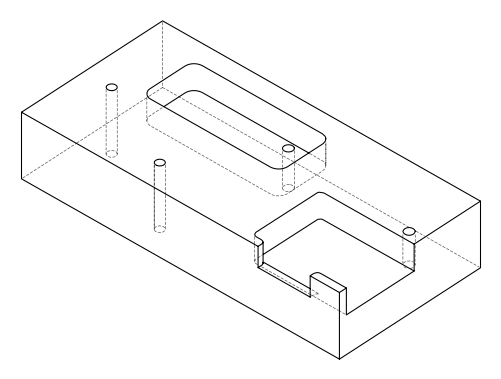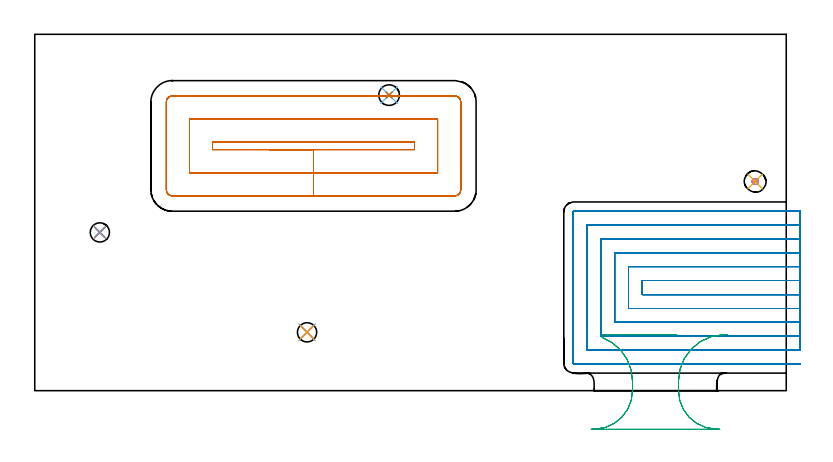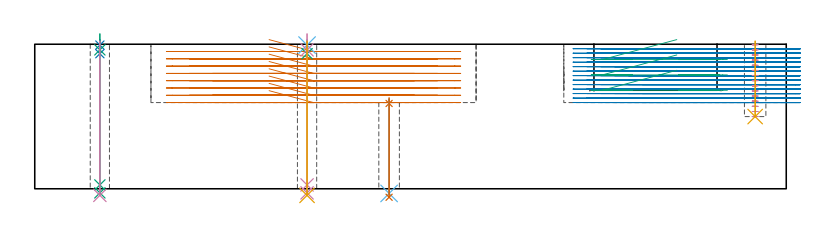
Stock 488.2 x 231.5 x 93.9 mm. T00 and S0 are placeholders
(PLAN: 16 operations, 13 tool changes, 88.8 min)
(1 MILL_RECTANGULAR_POCKET | POCKET_RECTANGULAR_STRAIGHT | UGT0201_094 | Follow Part, ap 5, ae 75% | 20.2 min | 672641 mm3)
(2 MILL_SLOT | SLOT_PARTIAL_RECTANGULAR | NXT0201_011 | Follow Part, ap 3, ae 75% | 62.54 min | 608311 mm3)
(3 MILL_RECTANGULAR_SLOT | SLOT_RECTANGULAR | UGT0201_020 | Follow Part, ap 12.5, ae 75% | 2.26 min | 27588 mm3)
(4 MILL_BLIND_HOLE_FROM_SOLID_MATERIAL | STEP1POCKET | NXT0201_010 | Spiral | 1.18 min | 7161 mm3)
(5 BORE_BLIND_HOLE | STEP1POCKET | UGT0332_073 | 0.2 min | 0 mm3)
(6 SPOT_DRILL | STEP1HOLE | NXT0321_9005460120000 | 0.03 min | 54 mm3)
(7 SPOT_DRILL_1 | STEP1HOLE_1 | NXT0321_9005460120000 | 0.04 min | 3 mm3)
(8 SPOT_DRILL_2 | STEP1HOLE_2 | NXT0321_9005460120000 | 0.03 min | 21 mm3)
(9 DRILL_BLIND_HOLE_INTO_CENTER | STEP1HOLE | NXT0301_012 | 0.03 min | 71 mm3)
(10 GUN_DRILL_THROUGH_HOLE | STEP1HOLE | UGT0307_001 | 0.48 min | 1762 mm3)
(11 SPADE_DRILL_TO_ENLARGE_THROUGH_HOLE | STEP1HOLE | UGT0306_003 | 0.4 min | 9617 mm3)
(12 DRILL_THROUGH_HOLE_INTO_CENTER | STEP1HOLE_1 | NXT0301_055 | 0.25 min | 3060 mm3)
(13 DRILL_TO_ENLARGE_THROUGH_HOLE | STEP1HOLE_1 | UGT0301_268 | 0.26 min | 4803 mm3)
(14 DRILL_BLIND_HOLE_INTO_CENTER_1 | STEP1HOLE_2 | NXT0301_012 | 0.03 min | 96 mm3)
(15 GUN_DRILL_THROUGH_HOLE_1 | STEP1HOLE_2 | UGT0307_001 | 0.48 min | 1712 mm3)
(16 SPADE_DRILL_TO_ENLARGE_THROUGH_HOLE_1 | STEP1HOLE_2 | UGT0306_003 | 0.4 min | 9651 mm3)
(TOOL UGT0201_094 | End mill 20 mm | D20 FL38 Z4)
(TOOL NXT0201_011 | ENDMILL 12mm [2P460-1200-NA 1630] | D12 FL38 Z6)
(TOOL UGT0201_020 | End mill 50 mm | D50 FL50 Z4)
(TOOL NXT0201_010 | ENDMILL 10mm [2P460-1000-NA 1630] | D10 FL30 Z6)
(TOOL UGT0332_073 | 13.8 mm Rough Boring Bar | D13.8)
(TOOL NXT0321_9005460120000 | NC Spot Drill, 142deg, 12mm, Carbide, Uncoated | D12 PA142 FL30 Z2)
(TOOL NXT0301_012 | Carbide Drill 4.1mm [860.1-0410-033A1-MM 2214] | D4.1 PA140 FL58 Z2)
(TOOL UGT0307_001 | Gun Drill 5 mm | D5 PA130 FL24 Z1)
(TOOL UGT0306_003 | Spade Drill 12.5mm | D12.5 PA132 FL10 Z2)
(TOOL NXT0301_055 | Carbide Drill 8.4mm [860.1-0840-042A1-MM 2214] | D8.4 PA140 FL61 Z2)
(TOOL UGT0301_268 | Twist Drill 13.4 mm | D13.4 PA118 FL108 Z2)
(OP 1 MILL_RECTANGULAR_POCKET)
G17 G21 G94 G90
T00 M6
G54
G17 G0 G90 X152.223 Y156.6 S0 M3
G43 Z103.9 H0
Z96.9
G94 G1 X181.1 Z89.162 F250.
X246.7 F500.
Y161.4
X115.5
Y156.6
X181.1
Y141.6
X261.7
Y176.4
X100.5
Y141.6
X181.1
Y126.6
X272.9
G3 X276.7 Y130.4 R3.8
G1 Y187.6
G3 X272.9 Y191.4 R3.8
G1 X89.3
G3 X85.5 Y187.6 R3.8
G1 Y130.4
G3 X89.3 Y126.6 R3.8
G1 X181.1
X182.1
G0 X152.223 Y156.6 Z92.162
G1 X181.1 Z84.425 F250.
X246.7 F500.
Y161.4
X115.5
Y156.6
X181.1
Y141.6
X261.7
Y176.4
X100.5
Y141.6
X181.1
Y126.6
X272.9
G3 X276.7 Y130.4 R3.8
G1 Y187.6
G3 X272.9 Y191.4 R3.8
G1 X89.3
G3 X85.5 Y187.6 R3.8
G1 Y130.4
G3 X89.3 Y126.6 R3.8
G1 X181.1
X182.1
G0 X152.223 Y156.6 Z87.425
G1 X181.1 Z79.687 F250.
X246.7 F500.
Y161.4
X115.5
Y156.6
X181.1
Y141.6
X261.7
Y176.4
X100.5
Y141.6
X181.1
Y126.6
X272.9
G3 X276.7 Y130.4 R3.8
G1 Y187.6
G3 X272.9 Y191.4 R3.8
G1 X89.3
G3 X85.5 Y187.6 R3.8
G1 Y130.4
G3 X89.3 Y126.6 R3.8
G1 X181.1
X182.1
G0 X152.223 Y156.6 Z82.687
G1 X181.1 Z74.95 F250.
X246.7 F500.
Y161.4
X115.5
Y156.6
X181.1
Y141.6
X261.7
Y176.4
X100.5
Y141.6
X181.1
Y126.6
X272.9
G3 X276.7 Y130.4 R3.8
G1 Y187.6
G3 X272.9 Y191.4 R3.8
G1 X89.3
G3 X85.5 Y187.6 R3.8
G1 Y130.4
G3 X89.3 Y126.6 R3.8
G1 X181.1
X182.1
G0 X152.223 Y156.6 Z77.95
G1 X181.1 Z70.212 F250.
X246.7 F500.
Y161.4
X115.5
Y156.6
X181.1
Y141.6
X261.7
Y176.4
X100.5
Y141.6
X181.1
Y126.6
X272.9
G3 X276.7 Y130.4 R3.8
G1 Y187.6
G3 X272.9 Y191.4 R3.8
G1 X89.3
G3 X85.5 Y187.6 R3.8
G1 Y130.4
G3 X89.3 Y126.6 R3.8
G1 X181.1
X182.1
G0 X152.223 Y156.6 Z73.212
G1 X181.1 Z65.475 F250.
X246.7 F500.
Y161.4
X115.5
Y156.6
X181.1
Y141.6
X261.7
Y176.4
X100.5
Y141.6
X181.1
Y126.6
X272.9
G3 X276.7 Y130.4 R3.8
G1 Y187.6
G3 X272.9 Y191.4 R3.8
G1 X89.3
G3 X85.5 Y187.6 R3.8
G1 Y130.4
G3 X89.3 Y126.6 R3.8
G1 X181.1
X182.1
G0 X152.223 Y156.6 Z68.475
G1 X181.1 Z60.737 F250.
X246.7 F500.
Y161.4
X115.5
Y156.6
X181.1
Y141.6
X261.7
Y176.4
X100.5
Y141.6
X181.1
Y126.6
X272.9
G3 X276.7 Y130.4 R3.8
G1 Y187.6
G3 X272.9 Y191.4 R3.8
G1 X89.3
G3 X85.5 Y187.6 R3.8
G1 Y130.4
G3 X89.3 Y126.6 R3.8
G1 X181.1
X182.1
G0 X152.223 Y156.6 Z63.737
G1 X181.1 Z56. F250.
X246.7 F500.
Y161.4
X115.5
Y156.6
X181.1
Y141.6
X261.7
Y176.4
X100.5
Y141.6
X181.1
Y126.6
X272.9
G3 X276.7 Y130.4 R3.8
G1 Y187.6
G3 X272.9 Y191.4 R3.8
G1 X89.3
G3 X85.5 Y187.6 R3.8
G1 Y130.4
G3 X89.3 Y126.6 R3.8
G1 X181.1
X182.1
G0 Z103.9
M5
M2
(OP 2 MILL_SLOT)
G17 G21 G94 G90
T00 M6
G54
G17 G0 G90 X497.2 Y71.6 S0 M3
G43 Z103.9 H1
Z90.985
G94 G1 X494.2 F250.
X394.7 F500.
Y62.4
X494.2
X497.2 F250.
Y80.6
X494.2
X385.7 F500.
Y53.4
X494.2
X497.2 F250.
Y89.6
X494.2
X376.7 F500.
Y44.4
X494.2
X497.2 F250.
Y98.6
X494.2
X367.7 F500.
Y35.4
X494.2
X497.2 F250.
Y107.6
X494.2
X358.7 F500.
Y26.4
X494.2
X497.2 F250.
Y116.6
X494.2
X350.2 F500.
G3 X349.7 Y116.1 R0.5
G1 Y17.9
G3 X350.2 Y17.4 R0.5
G1 X494.2
X497.2 F250.
G0 Y71.6 Z88.069
G1 X494.2
X394.7 F500.
Y62.4
X494.2
X497.2 F250.
Y80.6
X494.2
X385.7 F500.
Y53.4
X494.2
X497.2 F250.
Y89.6
X494.2
X376.7 F500.
Y44.4
X494.2
X497.2 F250.
Y98.6
X494.2
X367.7 F500.
Y35.4
X494.2
X497.2 F250.
Y107.6
X494.2
X358.7 F500.
Y26.4
X494.2
X497.2 F250.
Y116.6
X494.2
X350.2 F500.
G3 X349.7 Y116.1 R0.5
G1 Y17.9
G3 X350.2 Y17.4 R0.5
G1 X494.2
X497.2 F250.
G0 Y71.6 Z85.154
G1 X494.2
X394.7 F500.
Y62.4
X494.2
X497.2 F250.
Y80.6
X494.2
X385.7 F500.
Y53.4
X494.2
X497.2 F250.
Y89.6
X494.2
X376.7 F500.
Y44.4
X494.2
X497.2 F250.
Y98.6
X494.2
X367.7 F500.
Y35.4
X494.2
X497.2 F250.
Y107.6
X494.2
X358.7 F500.
Y26.4
X494.2
X497.2 F250.
Y116.6
X494.2
X350.2 F500.
G3 X349.7 Y116.1 R0.5
G1 Y17.9
G3 X350.2 Y17.4 R0.5
G1 X494.2
X497.2 F250.
G0 Y71.6 Z82.238
G1 X494.2
X394.7 F500.
Y62.4
X494.2
X497.2 F250.
Y80.6
X494.2
X385.7 F500.
Y53.4
X494.2
X497.2 F250.
Y89.6
X494.2
X376.7 F500.
Y44.4
X494.2
X497.2 F250.
Y98.6
X494.2
X367.7 F500.
Y35.4
X494.2
X497.2 F250.
Y107.6
X494.2
X358.7 F500.
Y26.4
X494.2
X497.2 F250.
Y116.6
X494.2
X350.2 F500.
G3 X349.7 Y116.1 R0.5
G1 Y17.9
G3 X350.2 Y17.4 R0.5
G1 X494.2
X497.2 F250.
G0 Y71.6 Z79.323
G1 X494.2
X394.7 F500.
Y62.4
X494.2
X497.2 F250.
Y80.6
X494.2
X385.7 F500.
Y53.4
X494.2
X497.2 F250.
Y89.6
X494.2
X376.7 F500.
Y44.4
X494.2
X497.2 F250.
Y98.6
X494.2
X367.7 F500.
Y35.4
X494.2
X497.2 F250.
Y107.6
X494.2
X358.7 F500.
Y26.4
X494.2
X497.2 F250.
Y116.6
X494.2
X350.2 F500.
G3 X349.7 Y116.1 R0.5
G1 Y17.9
G3 X350.2 Y17.4 R0.5
G1 X494.2
X497.2 F250.
G0 Y71.6 Z76.408
G1 X494.2
X394.7 F500.
Y62.4
X494.2
X497.2 F250.
Y80.6
X494.2
X385.7 F500.
Y53.4
X494.2
X497.2 F250.
Y89.6
X494.2
X376.7 F500.
Y44.4
X494.2
X497.2 F250.
Y98.6
X494.2
X367.7 F500.
Y35.4
X494.2
X497.2 F250.
Y107.6
X494.2
X358.7 F500.
Y26.4
X494.2
X497.2 F250.
Y116.6
X494.2
X350.2 F500.
G3 X349.7 Y116.1 R0.5
G1 Y17.9
G3 X350.2 Y17.4 R0.5
G1 X494.2
X497.2 F250.
G0 Y71.6 Z73.492
G1 X494.2
X394.7 F500.
Y62.4
X494.2
X497.2 F250.
Y80.6
X494.2
X385.7 F500.
Y53.4
X494.2
X497.2 F250.
Y89.6
X494.2
X376.7 F500.
Y44.4
X494.2
X497.2 F250.
Y98.6
X494.2
X367.7 F500.
Y35.4
X494.2
X497.2 F250.
Y107.6
X494.2
X358.7 F500.
Y26.4
X494.2
X497.2 F250.
Y116.6
X494.2
X350.2 F500.
G3 X349.7 Y116.1 R0.5
G1 Y17.9
G3 X350.2 Y17.4 R0.5
G1 X494.2
X497.2 F250.
G0 Y71.6 Z70.577
G1 X494.2
X394.7 F500.
Y62.4
X494.2
X497.2 F250.
Y80.6
X494.2
X385.7 F500.
Y53.4
X494.2
X497.2 F250.
Y89.6
X494.2
X376.7 F500.
Y44.4
X494.2
X497.2 F250.
Y98.6
X494.2
X367.7 F500.
Y35.4
X494.2
X497.2 F250.
Y107.6
X494.2
X358.7 F500.
Y26.4
X494.2
X497.2 F250.
Y116.6
X494.2
X350.2 F500.
G3 X349.7 Y116.1 R0.5
G1 Y17.9
G3 X350.2 Y17.4 R0.5
G1 X494.2
X497.2 F250.
G0 Y71.6 Z67.662
G1 X494.2
X394.7 F500.
Y62.4
X494.2
X497.2 F250.
Y80.6
X494.2
X385.7 F500.
Y53.4
X494.2
X497.2 F250.
Y89.6
X494.2
X376.7 F500.
Y44.4
X494.2
X497.2 F250.
Y98.6
X494.2
X367.7 F500.
Y35.4
X494.2
X497.2 F250.
Y107.6
X494.2
X358.7 F500.
Y26.4
X494.2
X497.2 F250.
Y116.6
X494.2
X350.2 F500.
G3 X349.7 Y116.1 R0.5
G1 Y17.9
G3 X350.2 Y17.4 R0.5
G1 X494.2
X497.2 F250.
G0 Y71.6 Z64.746
G1 X494.2
X394.7 F500.
Y62.4
X494.2
X497.2 F250.
Y80.6
X494.2
X385.7 F500.
Y53.4
X494.2
X497.2 F250.
Y89.6
X494.2
X376.7 F500.
Y44.4
X494.2
X497.2 F250.
Y98.6
X494.2
X367.7 F500.
Y35.4
X494.2
X497.2 F250.
Y107.6
X494.2
X358.7 F500.
Y26.4
X494.2
X497.2 F250.
Y116.6
X494.2
X350.2 F500.
G3 X349.7 Y116.1 R0.5
G1 Y17.9
G3 X350.2 Y17.4 R0.5
G1 X494.2
X497.2 F250.
G0 Y71.6 Z61.831
G1 X494.2
X394.7 F500.
Y62.4
X494.2
X497.2 F250.
Y80.6
X494.2
X385.7 F500.
Y53.4
X494.2
X497.2 F250.
Y89.6
X494.2
X376.7 F500.
Y44.4
X494.2
X497.2 F250.
Y98.6
X494.2
X367.7 F500.
Y35.4
X494.2
X497.2 F250.
Y107.6
X494.2
X358.7 F500.
Y26.4
X494.2
X497.2 F250.
Y116.6
X494.2
X350.2 F500.
G3 X349.7 Y116.1 R0.5
G1 Y17.9
G3 X350.2 Y17.4 R0.5
G1 X494.2
X497.2 F250.
G0 Y71.6 Z58.915
G1 X494.2
X394.7 F500.
Y62.4
X494.2
X497.2 F250.
Y80.6
X494.2
X385.7 F500.
Y53.4
X494.2
X497.2 F250.
Y89.6
X494.2
X376.7 F500.
Y44.4
X494.2
X497.2 F250.
Y98.6
X494.2
X367.7 F500.
Y35.4
X494.2
X497.2 F250.
Y107.6
X494.2
X358.7 F500.
Y26.4
X494.2
X497.2 F250.
Y116.6
X494.2
X350.2 F500.
G3 X349.7 Y116.1 R0.5
G1 Y17.9
G3 X350.2 Y17.4 R0.5
G1 X494.2
X497.2 F250.
G0 Y71.6 Z56.
G1 X494.2
X394.7 F500.
Y62.4
X494.2
X497.2 F250.
Y80.6
X494.2
X385.7 F500.
Y53.4
X494.2
X497.2 F250.
Y89.6
X494.2
X376.7 F500.
Y44.4
X494.2
X497.2 F250.
Y98.6
X494.2
X367.7 F500.
Y35.4
X494.2
X497.2 F250.
Y107.6
X494.2
X358.7 F500.
Y26.4
X494.2
X497.2 F250.
Y116.6
X494.2
X350.2 F500.
G3 X349.7 Y116.1 R0.5
G1 Y17.9
G3 X350.2 Y17.4 R0.5
G1 X494.2
X497.2 F250.
G0 Z103.9
M5
M2
(OP 3 MILL_RECTANGULAR_SLOT)
G17 G21 G94 G90
T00 M6
G54
G17 G0 G90 X417.092 Y36.4 S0 M3
G43 Z103.9 H0
Z96.9
G94 G1 X368.7 Z83.933 F250.
Y34.509 F500.
G2 X388.3 Y6.3 R30.1
G1 Y0.
G2 X364.524 Y-24.97 R25.
G1 X361.528 Y-25.117 F250.
X444.972 F500.
X441.976 Y-24.97 F250.
G2 X418.2 Y0. R25. F500.
G1 Y6.3
G2 X446.956 Y36.37 R30.1
G1 X449.953 Y36.504 F250.
G0 X417.092 Y36.4 Z86.933
G1 X368.7 Z73.967
Y34.509 F500.
G2 X388.3 Y6.3 R30.1
G1 Y0.
G2 X364.524 Y-24.97 R25.
G1 X361.528 Y-25.117 F250.
X444.972 F500.
X441.976 Y-24.97 F250.
G2 X418.2 Y0. R25. F500.
G1 Y6.3
G2 X446.956 Y36.37 R30.1
G1 X449.953 Y36.504 F250.
G0 X417.092 Y36.4 Z76.967
G1 X368.7 Z64.
Y34.509 F500.
G2 X388.3 Y6.3 R30.1
G1 Y0.
G2 X364.524 Y-24.97 R25.
G1 X361.528 Y-25.117 F250.
X444.972 F500.
X441.976 Y-24.97 F250.
G2 X418.2 Y0. R25. F500.
G1 Y6.3
G2 X446.956 Y36.37 R30.1
G1 X449.953 Y36.504 F250.
G0 Z103.9
M5
M2
(OP 4 MILL_BLIND_HOLE_FROM_SOLID_MATERIAL)
G17 G21 G94 G90
T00 M6
G54
G17 G0 G90 X468. Y135.9 S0 M3
G43 Z103.9 H1
Z93.567
G94 G3 X468.516 Y137.334 R0.81 F250.
X466.498 Y137.143 R1.434
X466.757 Y134.398 R1.95
X466.498 Y137.143 R-1.95
X466.627 Y135.77 R0.975
X468. Y135.9 R0.975
G0 Z90.233
G3 X468.516 Y137.334 R0.81
X466.498 Y137.143 R1.434
X466.757 Y134.398 R1.95
X466.498 Y137.143 R-1.95
X466.627 Y135.77 R0.975
X468. Y135.9 R0.975
G0 Z86.9
G3 X468.516 Y137.334 R0.81
X466.498 Y137.143 R1.434
X466.757 Y134.398 R1.95
X466.498 Y137.143 R-1.95
X466.627 Y135.77 R0.975
X468. Y135.9 R0.975
G0 Z83.567
G3 X468.516 Y137.334 R0.81
X466.498 Y137.143 R1.434
X466.757 Y134.398 R1.95
X466.498 Y137.143 R-1.95
X466.627 Y135.77 R0.975
X468. Y135.9 R0.975
G0 Z80.233
G3 X468.516 Y137.334 R0.81
X466.498 Y137.143 R1.434
X466.757 Y134.398 R1.95
X466.498 Y137.143 R-1.95
X466.627 Y135.77 R0.975
X468. Y135.9 R0.975
G0 Z76.9
G3 X468.516 Y137.334 R0.81
X466.498 Y137.143 R1.434
X466.757 Y134.398 R1.95
X466.498 Y137.143 R-1.95
X466.627 Y135.77 R0.975
X468. Y135.9 R0.975
G0 Z73.567
G3 X468.516 Y137.334 R0.81
X466.498 Y137.143 R1.434
X466.757 Y134.398 R1.95
X466.498 Y137.143 R-1.95
X466.627 Y135.77 R0.975
X468. Y135.9 R0.975
G0 Z70.233
G3 X468.516 Y137.334 R0.81
X466.498 Y137.143 R1.434
X466.757 Y134.398 R1.95
X466.498 Y137.143 R-1.95
X466.627 Y135.77 R0.975
X468. Y135.9 R0.975
G0 Z66.9
G3 X468.516 Y137.334 R0.81
X466.498 Y137.143 R1.434
X466.757 Y134.398 R1.95
X466.498 Y137.143 R-1.95
X466.627 Y135.77 R0.975
X468. Y135.9 R0.975
G0 Z63.567
G3 X468.516 Y137.334 R0.81
X466.498 Y137.143 R1.434
X466.757 Y134.398 R1.95
X466.498 Y137.143 R-1.95
X466.627 Y135.77 R0.975
X468. Y135.9 R0.975
G0 Z60.233
G3 X468.516 Y137.334 R0.81
X466.498 Y137.143 R1.434
X466.757 Y134.398 R1.95
X466.498 Y137.143 R-1.95
X466.627 Y135.77 R0.975
X468. Y135.9 R0.975
G0 Z56.9
G3 X468.516 Y137.334 R0.81
X466.498 Y137.143 R1.434
X466.757 Y134.398 R1.95
X466.498 Y137.143 R-1.95
X466.627 Y135.77 R0.975
X468. Y135.9 R0.975
G0 Z53.567
G3 X468.516 Y137.334 R0.81
X466.498 Y137.143 R1.434
X466.757 Y134.398 R1.95
X466.498 Y137.143 R-1.95
X466.627 Y135.77 R0.975
X468. Y135.9 R0.975
G0 Z50.233
G3 X468.516 Y137.334 R0.81
X466.498 Y137.143 R1.434
X466.757 Y134.398 R1.95
X466.498 Y137.143 R-1.95
X466.627 Y135.77 R0.975
X468. Y135.9 R0.975
G0 Z46.9
G3 X468.516 Y137.334 R0.81
X466.498 Y137.143 R1.434
X466.757 Y134.398 R1.95
X466.498 Y137.143 R-1.95
X466.627 Y135.77 R0.975
X468. Y135.9 R0.975
G0 Z103.9
M5
M2
(OP 5 BORE_BLIND_HOLE)
G17 G21 G94 G90
T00 M6
G54
G17 G0 G90 X468. Y135.9 S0 M3
G43 Z103.9 H0
G94 G85 G98 Z46.9 F250. R95.9
G80
M5
M2
(OP 6 SPOT_DRILL)
G17 G21 G94 G90
T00 M6
G54
G17 G0 G90 X176.9 Y37.9 S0 M3
G43 Z103.9 H0
G94 G81 G98 Z93.353 F250. R96.9
G80
M5
M2
(OP 7 SPOT_DRILL_1)
G17 G21 G94 G90
T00 M6
G54
G17 G0 G90 X230.2 Y192. S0 M3
G43 Z103.9 H0
G94 G81 G98 Z55.423 F250. R59.
G80
M5
M2
(OP 8 SPOT_DRILL_2)
G17 G21 G94 G90
T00 M6
G54
G17 G0 G90 X42.3 Y102.8 S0 M3
G43 Z103.9 H0
G94 G81 G98 Z93.353 F250. R96.9
G80
M5
M2
(OP 9 DRILL_BLIND_HOLE_INTO_CENTER)
G17 G21 G94 G90
T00 M6
G54
G17 G0 G90 X176.9 Y37.9 S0 M3
G43 Z103.9 H1
G94 G81 G98 Z87.75 F250. R95.9
G80
M5
M2
(OP 10 GUN_DRILL_THROUGH_HOLE)
G17 G21 G94 G90
T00 M6
G54
G17 G0 G90 X176.9 Y37.9 M8
G43 Z103.9 H0
Z100.568
S716 M3
G94 G1 Z90.234 F125. M26
G4 X.084
Z2.5 F250.
G4 X.084
Z-2.666 F125.
G4 X.084
M5
M9
G0 Z100.568
Z103.9
M2
(OP 11 SPADE_DRILL_TO_ENLARGE_THROUGH_HOLE)
G17 G21 G94 G90
T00 M6
G54
G17 G0 G90 X176.9 Y37.9 S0 M3
G43 Z103.9 H0
G94 G73 G98 Z-4.283 F250. Q12.273 R95.9
G80
M5
M2
(OP 12 DRILL_THROUGH_HOLE_INTO_CENTER)
G17 G21 G94 G90
T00 M6
G54
G17 G0 G90 X230.2 Y192. S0 M3
G43 Z103.9 H1
G94 G73 G98 Z-3.029 F250. Q7.379 R58.
G80
M5
M2
(OP 13 DRILL_TO_ENLARGE_THROUGH_HOLE)
G17 G21 G94 G90
T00 M6
G54
G17 G0 G90 X230.2 Y192. S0 M3
G43 Z103.9 H0
G94 G73 G98 Z-5.526 F250. Q12.305 R58.
G80
M5
M2
(OP 14 DRILL_BLIND_HOLE_INTO_CENTER_1)
G17 G21 G94 G90
T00 M6
G54
G17 G0 G90 X42.3 Y102.8 S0 M3
G43 Z103.9 H1
G94 G81 G98 Z87.75 F250. R95.9
G80
M5
M2
(OP 15 GUN_DRILL_THROUGH_HOLE_1)
G17 G21 G94 G90
T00 M6
G54
G17 G0 G90 X42.3 Y102.8 M8
G43 Z103.9 H0
Z100.568
S716 M3
G94 G1 Z90.234 F125. M26
G4 X.084
Z2.5 F250.
G4 X.084
Z-2.666 F125.
G4 X.084
M5
M9
G0 Z100.568
Z103.9
M2
(OP 16 SPADE_DRILL_TO_ENLARGE_THROUGH_HOLE_1)
G17 G21 G94 G90
T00 M6
G54
G17 G0 G90 X42.3 Y102.8 S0 M3
G43 Z103.9 H0
G94 G73 G98 Z-4.283 F250. Q12.273 R95.9
G80
M5
M2
